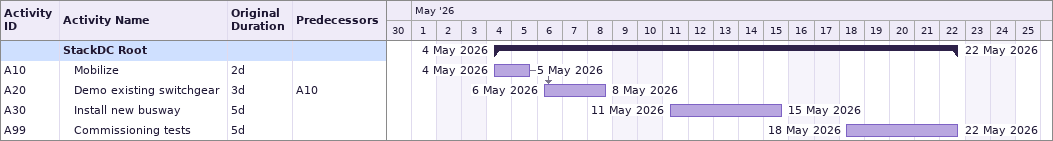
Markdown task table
| ID | Level | Task | Original duration | Start | Finish | Predecessors |
|---|---|---|---|---|---|---|
|  | 1 | **StackDC Root** |  | 2026-05-04 | 2026-05-22 |  |
| A10 | 2 | Mobilize | 2d | 2026-05-04 | 2026-05-05 |  |
| A20 | 2 | Demo existing switchgear | 3d | 2026-05-06 | 2026-05-08 | A10 |
| A30 | 2 | Install new busway | 5d | 2026-05-11 | 2026-05-15 |  |
| A99 | 2 | Commissioning tests | 5d | 2026-05-18 | 2026-05-22 |  |
